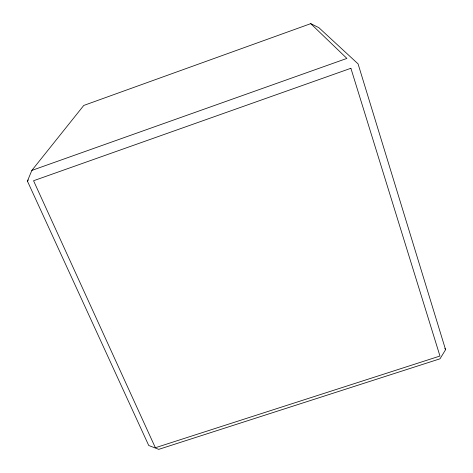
<?xml version="1.0" encoding="UTF-8"?>
<svg xmlns="http://www.w3.org/2000/svg" width="473" height="473" viewBox="0 0 473 473"><rect width="100%" height="100%" fill="white"/><g stroke="black" fill="none" stroke-linecap="round" stroke-linejoin="round"><path stroke-width="0.71" d="M27.416 181.112L31.839 170.416L83.768 105.444L310.737 23.65L318.82 27.629L358.067 63.879L445.584 349.707L439.996 358.812L158.757 449.35L148.735 445.489L27.416 181.112L28.321 179.953M31.839 170.416L346.886 58.416L310.737 23.65M444.874 348.418L445.584 349.707M350.889 68.283L33.548 180.739L155.369 447.742L439.967 356.039L350.889 68.283"/></g></svg>
